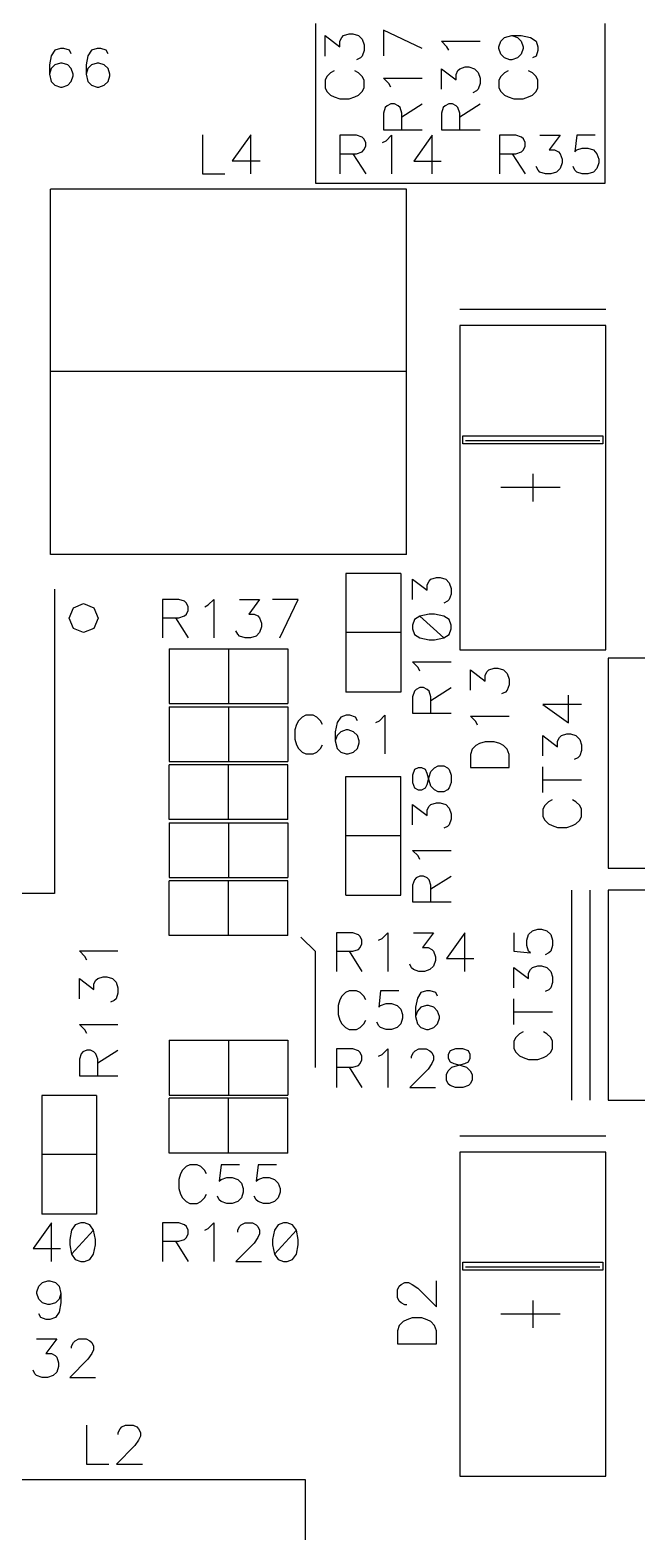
# Model space of a CAD drawing. Extents: x 295 to 953, y 10 to 290.
# Drawn here: x 662.2 to 688.8, y 108.7 to 174.5 of the extents above; entities that cross this region are included whole.
import ezdxf

# ---------------------------------------------------------------- set-up
doc = ezdxf.new("R2010")
doc.units = 0
doc.header["$LTSCALE"] = 5
doc.header["$MEASUREMENT"] = 0
doc.layers.add('130409_DV-DPH-A6_BSK', color=2, linetype='CONTINUOUS')

msp = doc.modelspace()

# ---------------------------------------------------------------- linework, layer by layer
at = {"layer": '130409_DV-DPH-A6_BSK', "color": 7}
for p, q in [((674.747, 174.775), (674.747, 167.79)), ((675.982, 174.252), (676.23, 174.333)), ((676.23, 174.333), (676.393, 174.333)), ((676.393, 174.333), (676.637, 174.252)), ((679.426, 173.683), (677.729, 174.491)), ((677.729, 174.491), (677.729, 173.363)), ((687.447, 167.79), (687.447, 174.775)), ((663.571, 173.688), (663.327, 173.607)), ((663.729, 173.688), (663.571, 173.688)), ((663.972, 173.607), (663.729, 173.688)), ((665.176, 173.688), (664.933, 173.607)), ((665.339, 173.688), (665.176, 173.688)), ((665.578, 173.607), (665.339, 173.688)), ((675.169, 173.358), (675.169, 174.252)), ((675.169, 174.252), (675.819, 173.764)), ((675.819, 174.008), (675.9, 174.17)), ((675.819, 173.764), (675.819, 174.008)), ((675.9, 174.17), (675.982, 174.252)), ((676.637, 174.252), (676.799, 174.089)), ((676.799, 174.089), (676.881, 173.845)), ((676.881, 173.845), (676.881, 173.602)), ((680.513, 173.764), (680.269, 174.008)), ((680.269, 174.008), (681.966, 174.008)), ((680.589, 173.607), (680.513, 173.764)), ((682.789, 173.764), (682.87, 174.008)), ((682.789, 173.683), (682.789, 173.764)), ((682.87, 173.439), (682.789, 173.683)), ((682.87, 174.008), (683.033, 174.17)), ((683.033, 174.17), (683.358, 174.252)), ((683.358, 174.252), (683.602, 174.17)), ((683.358, 174.252), (683.764, 174.252)), ((683.602, 174.17), (683.764, 174.008)), ((683.764, 174.252), (684.176, 174.17)), ((683.764, 174.008), (683.85, 173.764)), ((683.85, 173.683), (683.764, 173.439)), ((683.85, 173.764), (683.85, 173.683)), ((684.176, 174.17), (684.419, 174.008)), ((684.419, 174.008), (684.501, 173.764)), ((684.501, 173.764), (684.501, 173.602)), ((663.165, 173.368), (663.089, 172.967)), ((663.327, 173.607), (663.165, 173.368)), ((663.571, 173.048), (663.327, 172.967)), ((663.647, 173.048), (663.571, 173.048)), ((663.891, 172.967), (663.647, 173.048)), ((664.049, 173.449), (663.972, 173.607)), ((664.775, 173.368), (664.694, 172.967)), ((664.933, 173.607), (664.775, 173.368)), ((665.176, 173.048), (664.933, 172.967)), ((665.258, 173.048), (665.176, 173.048)), ((665.496, 172.967), (665.258, 173.048)), ((665.659, 173.449), (665.578, 173.607)), ((676.718, 173.276), (676.556, 173.195)), ((676.799, 173.358), (676.718, 173.276)), ((676.881, 173.602), (676.799, 173.358)), ((683.033, 173.276), (682.87, 173.439)), ((683.276, 173.195), (683.033, 173.276)), ((683.358, 173.195), (683.276, 173.195)), ((683.602, 173.276), (683.358, 173.195)), ((683.764, 173.439), (683.602, 173.276)), ((684.419, 173.358), (684.257, 173.276)), ((684.501, 173.602), (684.419, 173.358)), ((663.089, 172.967), (663.089, 172.565)), ((663.165, 172.804), (663.089, 172.565)), ((663.089, 172.565), (663.165, 172.24)), ((663.327, 172.967), (663.165, 172.804)), ((664.049, 172.804), (663.891, 172.967)), ((664.13, 172.565), (664.049, 172.804)), ((664.049, 172.24), (664.13, 172.484)), ((664.13, 172.484), (664.13, 172.565)), ((664.694, 172.967), (664.694, 172.565)), ((664.775, 172.804), (664.694, 172.565)), ((664.694, 172.565), (664.775, 172.24)), ((664.933, 172.967), (664.775, 172.804)), ((665.659, 172.804), (665.496, 172.967)), ((665.74, 172.565), (665.659, 172.804)), ((665.659, 172.24), (665.74, 172.484)), ((665.74, 172.484), (665.74, 172.565)), ((675.25, 172.459), (675.169, 172.296)), ((675.413, 172.621), (675.25, 172.459)), ((675.575, 172.702), (675.413, 172.621)), ((676.637, 172.621), (676.474, 172.702)), ((676.799, 172.459), (676.637, 172.621)), ((676.881, 172.296), (676.799, 172.459)), ((677.973, 172.154), (677.729, 172.392)), ((677.729, 172.392), (679.426, 172.392)), ((680.269, 171.91), (680.269, 172.799)), ((680.269, 172.799), (680.914, 172.311)), ((680.914, 172.555), (680.996, 172.718)), ((680.914, 172.311), (680.914, 172.555)), ((680.996, 172.718), (681.077, 172.799)), ((681.077, 172.799), (681.316, 172.88)), ((681.316, 172.88), (681.478, 172.88)), ((681.478, 172.88), (681.722, 172.799)), ((681.722, 172.799), (681.885, 172.636)), ((681.885, 172.636), (681.966, 172.392)), ((681.966, 172.392), (681.966, 172.154)), ((682.87, 172.459), (682.789, 172.296)), ((683.033, 172.621), (682.87, 172.459)), ((683.195, 172.702), (683.033, 172.621)), ((684.257, 172.621), (684.094, 172.702)), ((684.419, 172.459), (684.257, 172.621)), ((684.501, 172.296), (684.419, 172.459)), ((663.165, 172.24), (663.327, 172.083)), ((663.327, 172.083), (663.571, 172.001)), ((663.571, 172.001), (663.647, 172.001)), ((663.647, 172.001), (663.891, 172.083)), ((663.891, 172.083), (664.049, 172.24)), ((664.775, 172.24), (664.933, 172.083)), ((664.933, 172.083), (665.176, 172.001)), ((665.176, 172.001), (665.258, 172.001)), ((665.258, 172.001), (665.496, 172.083)), ((665.496, 172.083), (665.659, 172.24)), ((675.169, 172.296), (675.169, 171.971)), ((675.169, 171.971), (675.25, 171.808)), ((675.25, 171.808), (675.413, 171.646)), ((676.637, 171.646), (676.799, 171.808)), ((676.799, 171.808), (676.881, 171.971)), ((676.881, 171.971), (676.881, 172.296)), ((678.049, 171.991), (677.973, 172.154)), ((681.803, 171.829), (681.641, 171.747)), ((681.885, 171.91), (681.803, 171.829)), ((681.966, 172.154), (681.885, 171.91)), ((682.789, 172.296), (682.789, 171.971)), ((682.789, 171.971), (682.87, 171.808)), ((682.87, 171.808), (683.033, 171.646)), ((684.257, 171.646), (684.419, 171.808)), ((684.419, 171.808), (684.501, 171.971)), ((684.501, 171.971), (684.501, 172.296)), ((675.413, 171.646), (675.575, 171.564)), ((675.575, 171.564), (675.819, 171.483)), ((675.819, 171.483), (676.23, 171.483)), ((676.23, 171.483), (676.474, 171.564)), ((676.474, 171.564), (676.637, 171.646)), ((677.81, 171.102), (677.729, 170.858)), ((677.892, 171.183), (677.81, 171.102)), ((678.049, 171.265), (677.892, 171.183)), ((678.212, 171.265), (678.049, 171.265)), ((678.374, 171.183), (678.212, 171.265)), ((678.456, 171.102), (678.374, 171.183)), ((678.537, 170.858), (678.456, 171.102)), ((678.537, 170.701), (679.426, 171.265)), ((680.35, 171.102), (680.269, 170.858)), ((680.432, 171.183), (680.35, 171.102)), ((680.589, 171.265), (680.432, 171.183)), ((680.752, 171.265), (680.589, 171.265)), ((680.914, 171.183), (680.752, 171.265)), ((680.996, 171.102), (680.914, 171.183)), ((681.077, 170.858), (680.996, 171.102)), ((681.077, 170.701), (681.966, 171.265)), ((683.033, 171.646), (683.195, 171.564)), ((683.195, 171.564), (683.439, 171.483)), ((683.439, 171.483), (683.85, 171.483)), ((683.85, 171.483), (684.094, 171.564)), ((684.094, 171.564), (684.257, 171.646)), ((677.729, 170.858), (677.729, 170.132)), ((678.537, 170.132), (678.537, 170.858)), ((680.269, 170.858), (680.269, 170.132)), ((681.077, 170.132), (681.077, 170.858)), ((669.799, 169.913), (669.799, 168.201)), ((671.918, 169.913), (671.105, 168.77)), ((671.918, 168.201), (671.918, 169.913)), ((676.551, 169.888), (675.824, 169.888)), ((675.824, 169.888), (675.824, 168.191)), ((676.794, 169.807), (676.551, 169.888)), ((676.876, 169.725), (676.794, 169.807)), ((676.957, 169.568), (676.876, 169.725)), ((677.729, 170.132), (679.426, 170.132)), ((677.846, 169.644), (678.085, 169.888)), ((678.085, 169.888), (678.085, 168.191)), ((679.863, 169.888), (679.055, 168.76)), ((679.863, 168.191), (679.863, 169.888)), ((680.269, 170.132), (681.966, 170.132)), ((683.536, 169.888), (682.809, 169.888)), ((682.809, 169.888), (682.809, 168.191)), ((683.779, 169.807), (683.536, 169.888)), ((683.861, 169.725), (683.779, 169.807)), ((683.942, 169.568), (683.861, 169.725)), ((684.587, 169.888), (685.476, 169.888)), ((685.476, 169.888), (684.988, 169.243)), ((686.203, 169.888), (686.121, 169.162)), ((687.01, 169.888), (686.203, 169.888)), ((675.824, 169.08), (676.551, 169.08)), ((676.393, 169.08), (676.957, 168.191)), ((676.551, 169.08), (676.794, 169.162)), ((676.794, 169.162), (676.876, 169.243)), ((676.876, 169.243), (676.957, 169.405)), ((676.957, 169.405), (676.957, 169.568)), ((677.683, 169.568), (677.846, 169.644)), ((682.809, 169.08), (683.536, 169.08)), ((683.378, 169.08), (683.942, 168.191)), ((683.536, 169.08), (683.779, 169.162)), ((683.779, 169.162), (683.861, 169.243)), ((683.861, 169.243), (683.942, 169.405)), ((683.942, 169.405), (683.942, 169.568)), ((684.988, 169.243), (685.232, 169.243)), ((685.232, 169.243), (685.395, 169.162)), ((685.395, 169.162), (685.476, 169.08)), ((685.476, 169.08), (685.557, 168.842)), ((686.121, 169.162), (686.203, 169.243)), ((686.203, 169.243), (686.441, 169.324)), ((686.441, 169.324), (686.685, 169.324)), ((686.685, 169.324), (686.929, 169.243)), ((686.929, 169.243), (687.086, 169.08)), ((687.086, 169.08), (687.168, 168.842)), ((671.105, 168.77), (672.329, 168.77)), ((679.055, 168.76), (680.264, 168.76)), ((684.506, 168.354), (684.425, 168.516)), ((685.476, 168.435), (685.314, 168.273)), ((685.557, 168.679), (685.476, 168.435)), ((685.557, 168.842), (685.557, 168.679)), ((686.121, 168.354), (686.04, 168.516)), ((687.086, 168.435), (686.929, 168.273)), ((687.168, 168.679), (687.086, 168.435)), ((687.168, 168.842), (687.168, 168.679)), ((669.799, 168.201), (670.775, 168.201)), ((674.747, 167.79), (687.447, 167.79)), ((684.587, 168.273), (684.506, 168.354)), ((684.831, 168.191), (684.587, 168.273)), ((685.07, 168.191), (684.831, 168.191)), ((685.314, 168.273), (685.07, 168.191)), ((686.203, 168.273), (686.121, 168.354)), ((686.441, 168.191), (686.203, 168.273)), ((686.685, 168.191), (686.441, 168.191)), ((686.929, 168.273), (686.685, 168.191)), ((678.74, 167.531), (663.139, 167.531)), ((663.139, 151.534), (663.139, 167.531)), ((678.74, 151.534), (678.74, 167.531)), ((687.473, 162.253), (681.077, 162.253)), ((681.077, 161.552), (681.077, 147.353)), ((687.473, 161.552), (681.077, 161.552)), ((687.473, 147.353), (687.473, 161.552)), ((678.74, 159.535), (663.139, 159.535)), ((681.204, 156.726), (687.346, 156.726)), ((681.204, 156.38), (681.204, 156.726)), ((687.346, 156.726), (687.346, 156.38)), ((687.346, 156.38), (681.204, 156.38)), ((687.219, 156.507), (681.331, 156.507)), ((684.272, 155.054), (684.272, 153.85)), ((685.476, 154.455), (682.875, 154.455)), ((678.74, 151.534), (663.139, 151.534)), ((676.088, 150.701), (676.088, 145.504)), ((678.491, 150.701), (676.088, 150.701)), ((678.491, 150.701), (678.491, 145.504)), ((663.317, 150.01), (663.317, 136.675)), ((679.009, 149.558), (679.009, 150.442)), ((679.009, 150.442), (679.649, 149.959)), ((679.649, 150.198), (679.731, 150.361)), ((679.649, 149.959), (679.649, 150.198)), ((679.731, 150.361), (679.812, 150.442)), ((679.812, 150.442), (680.051, 150.523)), ((680.051, 150.523), (680.213, 150.523)), ((680.213, 150.523), (680.457, 150.442)), ((680.457, 150.442), (680.615, 150.279)), ((680.615, 150.279), (680.696, 150.04)), ((680.696, 150.04), (680.696, 149.797)), ((664.14, 149.187), (664.587, 149.375)), ((664.587, 149.375), (665.039, 149.187)), ((668.768, 149.558), (668.047, 149.558)), ((668.047, 149.558), (668.047, 147.871)), ((669.012, 149.477), (668.768, 149.558)), ((669.093, 149.4), (669.012, 149.477)), ((669.169, 149.238), (669.093, 149.4)), ((669.896, 149.238), (670.053, 149.319)), ((670.053, 149.319), (670.297, 149.558)), ((670.297, 149.558), (670.297, 147.871)), ((671.42, 149.558), (672.304, 149.558)), ((672.304, 149.558), (671.826, 148.918)), ((673.995, 149.558), (672.868, 149.558)), ((673.188, 147.871), (673.995, 149.558)), ((680.533, 149.477), (680.376, 149.395)), ((680.615, 149.558), (680.533, 149.477)), ((680.696, 149.797), (680.615, 149.558)), ((663.952, 148.74), (664.14, 149.187)), ((664.14, 148.288), (663.952, 148.74)), ((665.039, 149.187), (665.222, 148.74)), ((665.222, 148.74), (665.039, 148.288)), ((668.047, 148.755), (668.768, 148.755)), ((668.61, 148.755), (669.169, 147.871)), ((668.768, 148.755), (669.012, 148.837)), ((669.012, 148.837), (669.093, 148.918)), ((669.093, 148.918), (669.169, 149.075)), ((669.169, 149.075), (669.169, 149.238)), ((671.826, 148.918), (672.065, 148.918)), ((672.065, 148.918), (672.227, 148.837)), ((672.227, 148.837), (672.304, 148.755)), ((672.304, 148.755), (672.385, 148.516)), ((679.091, 148.674), (679.009, 148.43)), ((679.329, 148.831), (679.091, 148.674)), ((679.731, 148.913), (679.329, 148.831)), ((679.329, 148.831), (680.376, 147.871)), ((679.974, 148.913), (679.731, 148.913)), ((680.376, 148.831), (679.974, 148.913)), ((680.615, 148.674), (680.376, 148.831)), ((680.696, 148.43), (680.615, 148.674)), ((664.587, 148.105), (664.14, 148.288)), ((665.039, 148.288), (664.587, 148.105)), ((671.344, 148.034), (671.262, 148.191)), ((671.42, 147.953), (671.344, 148.034)), ((672.304, 148.11), (672.146, 147.953)), ((672.385, 148.354), (672.304, 148.11)), ((672.385, 148.516), (672.385, 148.354)), ((678.491, 148.105), (676.088, 148.105)), ((679.009, 148.43), (679.009, 148.273)), ((679.009, 148.273), (679.091, 148.029)), ((679.091, 148.029), (679.329, 147.871)), ((680.376, 147.871), (680.615, 148.029)), ((680.615, 148.029), (680.696, 148.273)), ((680.696, 148.273), (680.696, 148.43)), ((668.341, 147.399), (673.538, 147.399)), ((668.341, 147.399), (668.341, 144.996)), ((670.937, 147.399), (670.937, 144.996)), ((671.664, 147.871), (671.42, 147.953)), ((671.902, 147.871), (671.664, 147.871)), ((672.146, 147.953), (671.902, 147.871)), ((673.538, 147.399), (673.538, 144.996)), ((679.329, 147.871), (679.731, 147.79)), ((679.731, 147.79), (679.974, 147.79)), ((679.974, 147.79), (680.376, 147.871)), ((681.077, 147.353), (687.473, 147.353)), ((679.248, 146.581), (679.009, 146.825)), ((679.009, 146.825), (680.696, 146.825)), ((706.375, 146.987), (687.574, 146.987)), ((687.574, 146.987), (687.574, 137.788)), ((679.329, 146.424), (679.248, 146.581)), ((681.539, 145.585), (681.539, 146.469)), ((681.539, 146.469), (682.184, 145.987)), ((682.184, 146.23), (682.266, 146.393)), ((682.184, 145.987), (682.184, 146.23)), ((682.266, 146.393), (682.347, 146.469)), ((682.347, 146.469), (682.586, 146.551)), ((682.586, 146.551), (682.748, 146.551)), ((682.748, 146.551), (682.992, 146.469)), ((682.992, 146.469), (683.155, 146.312)), ((683.155, 146.312), (683.236, 146.068)), ((683.236, 146.068), (683.236, 145.824)), ((678.491, 145.504), (676.088, 145.504)), ((679.091, 145.54), (679.009, 145.296)), ((679.167, 145.621), (679.091, 145.54)), ((679.329, 145.697), (679.167, 145.621)), ((679.492, 145.697), (679.329, 145.697)), ((679.649, 145.621), (679.492, 145.697)), ((679.731, 145.54), (679.649, 145.621)), ((679.812, 145.296), (679.731, 145.54)), ((679.812, 145.138), (680.696, 145.697)), ((683.073, 145.504), (682.911, 145.423)), ((683.155, 145.585), (683.073, 145.504)), ((683.236, 145.824), (683.155, 145.585)), ((668.341, 144.996), (673.538, 144.996)), ((668.341, 144.859), (673.538, 144.859)), ((668.341, 144.859), (668.341, 142.456)), ((670.937, 144.859), (670.937, 142.456)), ((673.538, 144.859), (673.538, 142.456)), ((679.009, 145.296), (679.009, 144.574)), ((679.812, 144.574), (679.812, 145.296)), ((686.411, 144.96), (684.719, 144.96)), ((684.719, 144.96), (685.847, 144.158)), ((685.847, 144.158), (685.847, 145.362)), ((673.919, 144.087), (673.843, 143.843)), ((674, 144.244), (673.919, 144.087)), ((674.163, 144.407), (674, 144.244)), ((674.325, 144.488), (674.163, 144.407)), ((674.646, 144.488), (674.325, 144.488)), ((674.808, 144.407), (674.646, 144.488)), ((674.971, 144.244), (674.808, 144.407)), ((675.052, 144.087), (674.971, 144.244)), ((675.697, 144.168), (675.616, 143.762)), ((675.86, 144.407), (675.697, 144.168)), ((676.098, 144.488), (675.86, 144.407)), ((676.261, 144.488), (676.098, 144.488)), ((676.505, 144.407), (676.261, 144.488)), ((676.586, 144.244), (676.505, 144.407)), ((677.394, 144.168), (677.551, 144.244)), ((677.551, 144.244), (677.795, 144.488)), ((677.795, 144.488), (677.795, 142.791)), ((679.009, 144.574), (680.696, 144.574)), ((681.783, 144.214), (681.539, 144.452)), ((681.539, 144.452), (683.236, 144.452)), ((681.859, 144.051), (681.783, 144.214)), ((673.843, 143.843), (673.843, 143.442)), ((673.843, 143.442), (673.919, 143.198)), ((675.616, 143.762), (675.616, 143.36)), ((675.697, 143.599), (675.616, 143.36)), ((675.86, 143.762), (675.697, 143.599)), ((676.098, 143.843), (675.86, 143.762)), ((676.18, 143.843), (676.098, 143.843)), ((676.424, 143.762), (676.18, 143.843)), ((676.586, 143.599), (676.424, 143.762)), ((676.667, 143.36), (676.586, 143.599)), ((684.719, 142.71), (684.719, 143.594)), ((684.719, 143.594), (685.364, 143.111)), ((685.364, 143.35), (685.446, 143.513)), ((685.446, 143.513), (685.527, 143.594)), ((685.527, 143.594), (685.766, 143.675)), ((685.766, 143.675), (685.928, 143.675)), ((685.928, 143.675), (686.167, 143.594)), ((686.167, 143.594), (686.33, 143.431)), ((686.33, 143.431), (686.411, 143.193)), ((673.919, 143.198), (674, 143.035)), ((674, 143.035), (674.163, 142.873)), ((674.163, 142.873), (674.325, 142.791)), ((674.325, 142.791), (674.646, 142.791)), ((674.646, 142.791), (674.808, 142.873)), ((674.808, 142.873), (674.971, 143.035)), ((674.971, 143.035), (675.052, 143.198)), ((675.616, 143.36), (675.697, 143.035)), ((675.697, 143.035), (675.86, 142.873)), ((675.86, 142.873), (676.098, 142.791)), ((676.098, 142.791), (676.18, 142.791)), ((676.18, 142.791), (676.424, 142.873)), ((676.424, 142.873), (676.586, 143.035)), ((676.586, 143.035), (676.667, 143.279)), ((676.667, 143.279), (676.667, 143.36)), ((681.62, 143), (681.539, 142.761)), ((681.539, 142.761), (681.539, 142.192)), ((681.783, 143.162), (681.62, 143)), ((681.94, 143.243), (681.783, 143.162)), ((682.184, 143.325), (681.94, 143.243)), ((682.586, 143.325), (682.184, 143.325)), ((682.829, 143.243), (682.586, 143.325)), ((682.992, 143.162), (682.829, 143.243)), ((683.155, 143), (682.992, 143.162)), ((683.236, 142.761), (683.155, 143)), ((683.236, 142.192), (683.236, 142.761)), ((685.364, 143.111), (685.364, 143.35)), ((686.411, 142.949), (686.33, 142.71)), ((686.411, 143.193), (686.411, 142.949)), ((668.341, 142.456), (673.538, 142.456)), ((673.538, 142.319), (668.341, 142.319)), ((668.341, 139.916), (668.341, 142.319)), ((670.937, 139.916), (670.937, 142.319)), ((673.538, 139.916), (673.538, 142.319)), ((679.091, 142.106), (679.009, 141.867)), ((679.248, 142.187), (679.091, 142.106)), ((679.411, 142.187), (679.248, 142.187)), ((679.573, 142.106), (679.411, 142.187)), ((679.649, 141.943), (679.573, 142.106)), ((679.812, 142.024), (679.974, 142.187)), ((679.974, 142.187), (680.132, 142.268)), ((680.132, 142.268), (680.376, 142.268)), ((680.376, 142.268), (680.533, 142.187)), ((680.533, 142.187), (680.615, 142.106)), ((680.615, 142.106), (680.696, 141.867)), ((681.539, 142.192), (683.236, 142.192)), ((684.719, 141.1), (684.719, 142.227)), ((686.248, 142.629), (686.091, 142.547)), ((686.33, 142.71), (686.248, 142.629)), ((676.088, 136.614), (676.088, 141.811)), ((676.088, 141.811), (678.491, 141.811)), ((678.491, 136.614), (678.491, 141.811)), ((679.009, 141.867), (679.009, 141.542)), ((679.009, 141.542), (679.091, 141.303)), ((679.573, 141.303), (679.649, 141.46)), ((679.731, 141.623), (679.649, 141.943)), ((679.649, 141.46), (679.731, 141.785)), ((679.731, 141.785), (679.812, 142.024)), ((679.812, 141.384), (679.731, 141.623)), ((680.696, 141.542), (680.615, 141.303)), ((680.696, 141.867), (680.696, 141.542)), ((684.719, 141.664), (686.411, 141.664)), ((679.091, 141.303), (679.248, 141.222)), ((679.248, 141.222), (679.411, 141.222)), ((679.411, 141.222), (679.573, 141.303)), ((679.974, 141.222), (679.812, 141.384)), ((680.132, 141.14), (679.974, 141.222)), ((680.376, 141.14), (680.132, 141.14)), ((680.533, 141.222), (680.376, 141.14)), ((680.615, 141.303), (680.533, 141.222)), ((685.126, 140.78), (684.963, 140.698)), ((686.167, 140.698), (686.009, 140.78)), ((679.009, 139.693), (679.009, 140.576)), ((679.009, 140.576), (679.649, 140.099)), ((679.649, 140.338), (679.731, 140.5)), ((679.649, 140.099), (679.649, 140.338)), ((679.731, 140.5), (679.812, 140.576)), ((679.812, 140.576), (680.051, 140.658)), ((680.051, 140.658), (680.213, 140.658)), ((680.213, 140.658), (680.457, 140.576)), ((680.457, 140.576), (680.615, 140.419)), ((680.615, 140.419), (680.696, 140.175)), ((680.696, 140.175), (680.696, 139.936)), ((684.8, 140.536), (684.719, 140.378)), ((684.719, 140.378), (684.719, 140.053)), ((684.963, 140.698), (684.8, 140.536)), ((686.33, 140.536), (686.167, 140.698)), ((686.411, 140.378), (686.33, 140.536)), ((686.411, 140.053), (686.411, 140.378)), ((673.538, 139.916), (668.341, 139.916)), ((668.341, 139.779), (673.538, 139.779)), ((668.341, 139.779), (668.341, 137.376)), ((670.937, 139.779), (670.937, 137.376)), ((673.538, 139.779), (673.538, 137.376)), ((680.533, 139.616), (680.376, 139.535)), ((680.615, 139.693), (680.533, 139.616)), ((680.696, 139.936), (680.615, 139.693)), ((684.719, 140.053), (684.8, 139.896)), ((684.8, 139.896), (684.963, 139.733)), ((684.963, 139.733), (685.126, 139.652)), ((685.126, 139.652), (685.364, 139.571)), ((685.364, 139.571), (685.766, 139.571)), ((685.766, 139.571), (686.009, 139.652)), ((686.009, 139.652), (686.167, 139.733)), ((686.167, 139.733), (686.33, 139.896)), ((686.33, 139.896), (686.411, 140.053)), ((676.088, 139.215), (678.491, 139.215)), ((679.248, 138.326), (679.009, 138.57)), ((679.009, 138.57), (680.696, 138.57)), ((679.329, 138.169), (679.248, 138.326)), ((687.574, 137.788), (706.375, 137.788)), ((668.341, 137.376), (673.538, 137.376)), ((673.538, 137.239), (668.341, 137.239)), ((668.341, 134.836), (668.341, 137.239)), ((670.937, 134.836), (670.937, 137.239)), ((673.538, 134.836), (673.538, 137.239)), ((679.091, 137.285), (679.009, 137.041)), ((679.009, 137.041), (679.009, 136.319)), ((679.167, 137.366), (679.091, 137.285)), ((679.329, 137.442), (679.167, 137.366)), ((679.492, 137.442), (679.329, 137.442)), ((679.649, 137.366), (679.492, 137.442)), ((679.731, 137.285), (679.649, 137.366)), ((679.812, 137.041), (679.731, 137.285)), ((679.812, 136.883), (680.696, 137.442)), ((679.812, 136.319), (679.812, 137.041)), ((685.974, 136.827), (685.974, 127.628)), ((686.777, 136.827), (686.777, 127.628)), ((706.375, 136.827), (687.574, 136.827)), ((687.574, 136.827), (687.574, 127.628)), ((663.317, 136.675), (655.697, 136.675)), ((676.088, 136.614), (678.491, 136.614)), ((679.009, 136.319), (680.696, 136.319)), ((676.388, 134.953), (675.667, 134.953)), ((675.667, 134.953), (675.667, 133.266)), ((676.632, 134.872), (676.388, 134.953)), ((676.713, 134.795), (676.632, 134.872)), ((677.673, 134.714), (677.917, 134.953)), ((677.917, 134.953), (677.917, 133.266)), ((679.04, 134.953), (679.924, 134.953)), ((679.924, 134.953), (679.446, 134.313)), ((681.29, 134.953), (680.488, 133.83)), ((681.29, 133.266), (681.29, 134.953)), ((683.449, 134.963), (683.449, 134.155)), ((684.013, 134.638), (684.094, 134.882)), ((684.094, 134.882), (684.257, 135.044)), ((684.257, 135.044), (684.496, 135.121)), ((684.496, 135.121), (684.658, 135.121)), ((684.658, 135.121), (684.897, 135.044)), ((684.897, 135.044), (685.06, 134.882)), ((685.06, 134.882), (685.141, 134.638)), ((673.538, 134.836), (668.341, 134.836)), ((674.747, 134.135), (674.112, 134.77)), ((676.388, 134.15), (676.632, 134.232)), ((676.632, 134.232), (676.713, 134.313)), ((676.789, 134.633), (676.713, 134.795)), ((676.713, 134.313), (676.789, 134.47)), ((676.789, 134.47), (676.789, 134.633)), ((677.516, 134.633), (677.673, 134.714)), ((679.446, 134.313), (679.685, 134.313)), ((679.685, 134.313), (679.847, 134.232)), ((679.847, 134.232), (679.924, 134.15)), ((684.013, 134.399), (684.013, 134.638)), ((684.094, 134.155), (684.013, 134.399)), ((685.141, 134.399), (685.06, 134.155)), ((685.141, 134.638), (685.141, 134.399)), ((664.643, 133.922), (664.404, 134.165)), ((664.404, 134.165), (666.091, 134.165)), ((664.724, 133.764), (664.643, 133.922)), ((674.747, 129.055), (674.747, 134.135)), ((675.667, 134.15), (676.388, 134.15)), ((676.23, 134.15), (676.789, 133.266)), ((678.964, 133.429), (678.882, 133.586)), ((679.924, 134.15), (680.005, 133.911)), ((680.005, 133.749), (679.924, 133.505)), ((680.005, 133.911), (680.005, 133.749)), ((680.488, 133.83), (681.691, 133.83)), ((683.449, 134.155), (684.176, 134.079)), ((684.176, 134.079), (684.094, 134.155)), ((684.978, 134.079), (684.821, 133.998)), ((685.06, 134.155), (684.978, 134.079)), ((664.404, 132.073), (664.404, 132.956)), ((664.404, 132.956), (665.044, 132.479)), ((665.044, 132.718), (665.126, 132.88)), ((665.126, 132.88), (665.207, 132.956)), ((665.207, 132.956), (665.446, 133.038)), ((665.446, 133.038), (665.608, 133.038)), ((665.608, 133.038), (665.852, 132.956)), ((665.852, 132.956), (666.01, 132.799)), ((679.04, 133.348), (678.964, 133.429)), ((679.284, 133.266), (679.04, 133.348)), ((679.522, 133.266), (679.284, 133.266)), ((679.766, 133.348), (679.522, 133.266)), ((679.924, 133.505), (679.766, 133.348)), ((683.449, 132.55), (683.449, 133.434)), ((683.449, 133.434), (684.094, 132.951)), ((684.094, 133.19), (684.176, 133.353)), ((684.094, 132.951), (684.094, 133.19)), ((684.176, 133.353), (684.257, 133.434)), ((684.257, 133.434), (684.496, 133.515)), ((684.496, 133.515), (684.658, 133.515)), ((684.658, 133.515), (684.897, 133.434)), ((684.897, 133.434), (685.06, 133.271)), ((685.06, 133.271), (685.141, 133.033)), ((685.141, 133.033), (685.141, 132.789)), ((665.044, 132.479), (665.044, 132.718)), ((666.01, 132.799), (666.091, 132.555)), ((666.091, 132.316), (666.01, 132.073)), ((666.091, 132.555), (666.091, 132.316)), ((676.068, 132.342), (675.905, 132.179)), ((676.23, 132.423), (676.068, 132.342)), ((676.551, 132.423), (676.23, 132.423)), ((676.713, 132.342), (676.551, 132.423)), ((676.876, 132.179), (676.713, 132.342)), ((677.602, 132.423), (677.521, 131.697)), ((678.41, 132.423), (677.602, 132.423)), ((679.375, 132.342), (679.218, 132.103)), ((679.619, 132.423), (679.375, 132.342)), ((679.781, 132.423), (679.619, 132.423)), ((680.025, 132.342), (679.781, 132.423)), ((680.101, 132.179), (680.025, 132.342)), ((684.978, 132.469), (684.821, 132.387)), ((685.06, 132.55), (684.978, 132.469)), ((685.141, 132.789), (685.06, 132.55)), ((665.928, 131.996), (665.771, 131.915)), ((666.01, 132.073), (665.928, 131.996)), ((675.824, 132.022), (675.748, 131.778)), ((675.748, 131.778), (675.748, 131.377)), ((675.905, 132.179), (675.824, 132.022)), ((676.957, 132.022), (676.876, 132.179)), ((677.521, 131.697), (677.602, 131.778)), ((677.602, 131.778), (677.846, 131.859)), ((677.846, 131.859), (678.085, 131.859)), ((678.085, 131.859), (678.329, 131.778)), ((678.329, 131.778), (678.491, 131.615)), ((678.491, 131.615), (678.572, 131.377)), ((679.218, 132.103), (679.136, 131.697)), ((679.136, 131.697), (679.136, 131.295)), ((679.375, 131.697), (679.218, 131.534)), ((679.619, 131.778), (679.375, 131.697)), ((679.7, 131.778), (679.619, 131.778)), ((679.944, 131.697), (679.7, 131.778)), ((680.101, 131.534), (679.944, 131.697)), ((683.449, 130.94), (683.449, 132.067)), ((664.643, 130.706), (664.404, 130.95)), ((664.404, 130.95), (666.091, 130.95)), ((675.748, 131.377), (675.824, 131.133)), ((675.824, 131.133), (675.905, 130.97)), ((675.905, 130.97), (676.068, 130.808)), ((676.713, 130.808), (676.876, 130.97)), ((676.876, 130.97), (676.957, 131.133)), ((677.521, 130.889), (677.44, 131.051)), ((678.491, 130.97), (678.329, 130.808)), ((678.572, 131.214), (678.491, 130.97)), ((678.572, 131.377), (678.572, 131.214)), ((679.218, 131.534), (679.136, 131.295)), ((679.136, 131.295), (679.218, 130.97)), ((679.218, 130.97), (679.375, 130.808)), ((679.944, 130.808), (680.101, 130.97)), ((680.183, 131.295), (680.101, 131.534)), ((680.101, 130.97), (680.183, 131.214)), ((680.183, 131.214), (680.183, 131.295)), ((683.449, 131.504), (685.141, 131.504)), ((664.724, 130.549), (664.643, 130.706)), ((668.341, 130.254), (673.538, 130.254)), ((668.341, 130.254), (668.341, 127.851)), ((670.937, 130.254), (670.937, 127.851)), ((673.538, 130.254), (673.538, 127.851)), ((676.068, 130.808), (676.23, 130.726)), ((676.23, 130.726), (676.551, 130.726)), ((676.551, 130.726), (676.713, 130.808)), ((677.602, 130.808), (677.521, 130.889)), ((677.846, 130.726), (677.602, 130.808)), ((678.085, 130.726), (677.846, 130.726)), ((678.329, 130.808), (678.085, 130.726)), ((679.375, 130.808), (679.619, 130.726)), ((679.619, 130.726), (679.7, 130.726)), ((679.7, 130.726), (679.944, 130.808)), ((683.53, 130.376), (683.449, 130.218)), ((683.693, 130.538), (683.53, 130.376)), ((683.856, 130.62), (683.693, 130.538)), ((684.897, 130.538), (684.739, 130.62)), ((685.06, 130.376), (684.897, 130.538)), ((685.141, 130.218), (685.06, 130.376)), ((664.486, 129.665), (664.404, 129.421)), ((664.562, 129.746), (664.486, 129.665)), ((664.724, 129.822), (664.562, 129.746)), ((664.887, 129.822), (664.724, 129.822)), ((665.044, 129.746), (664.887, 129.822)), ((665.126, 129.665), (665.044, 129.746)), ((665.207, 129.421), (665.126, 129.665)), ((665.207, 129.263), (666.091, 129.822)), ((676.388, 129.873), (675.667, 129.873)), ((675.667, 129.873), (675.667, 128.186)), ((676.632, 129.792), (676.388, 129.873)), ((676.713, 129.715), (676.632, 129.792)), ((676.789, 129.553), (676.713, 129.715)), ((677.516, 129.553), (677.673, 129.634)), ((677.673, 129.634), (677.917, 129.873)), ((677.917, 129.873), (677.917, 128.186)), ((678.964, 129.553), (679.04, 129.715)), ((679.04, 129.715), (679.121, 129.792)), ((679.121, 129.792), (679.284, 129.873)), ((679.284, 129.873), (679.604, 129.873)), ((679.604, 129.873), (679.766, 129.792)), ((679.766, 129.792), (679.847, 129.715)), ((679.847, 129.715), (679.924, 129.553)), ((680.65, 129.792), (680.569, 129.634)), ((680.569, 129.634), (680.569, 129.472)), ((680.889, 129.873), (680.65, 129.792)), ((681.214, 129.873), (680.889, 129.873)), ((681.453, 129.792), (681.214, 129.873)), ((681.534, 129.634), (681.453, 129.792)), ((681.534, 129.472), (681.534, 129.634)), ((683.449, 130.218), (683.449, 129.893)), ((683.449, 129.893), (683.53, 129.736)), ((683.53, 129.736), (683.693, 129.573)), ((684.897, 129.573), (685.06, 129.736)), ((685.06, 129.736), (685.141, 129.893)), ((685.141, 129.893), (685.141, 130.218)), ((664.404, 129.421), (664.404, 128.699)), ((665.207, 128.699), (665.207, 129.421)), ((675.667, 129.07), (676.388, 129.07)), ((676.23, 129.07), (676.789, 128.186)), ((676.388, 129.07), (676.632, 129.152)), ((676.632, 129.152), (676.713, 129.233)), ((676.713, 129.233), (676.789, 129.39)), ((676.789, 129.39), (676.789, 129.553)), ((679.685, 128.989), (678.882, 128.186)), ((678.964, 129.472), (678.964, 129.553)), ((679.847, 129.233), (679.685, 128.989)), ((679.924, 129.39), (679.847, 129.233)), ((679.924, 129.553), (679.924, 129.39)), ((680.569, 129.472), (680.65, 129.309)), ((680.569, 128.908), (680.731, 129.07)), ((680.65, 129.309), (680.808, 129.233)), ((680.731, 129.07), (680.97, 129.152)), ((680.808, 129.233), (681.133, 129.152)), ((680.97, 129.152), (681.29, 129.233)), ((681.133, 129.152), (681.371, 129.07)), ((681.29, 129.233), (681.453, 129.309)), ((681.371, 129.07), (681.534, 128.908)), ((681.453, 129.309), (681.534, 129.472)), ((683.693, 129.573), (683.856, 129.492)), ((683.856, 129.492), (684.094, 129.411)), ((684.094, 129.411), (684.496, 129.411)), ((684.496, 129.411), (684.739, 129.492)), ((684.739, 129.492), (684.897, 129.573)), ((664.404, 128.699), (666.091, 128.699)), ((680.488, 128.75), (680.569, 128.908)), ((680.488, 128.506), (680.488, 128.75)), ((680.569, 128.349), (680.488, 128.506)), ((680.65, 128.268), (680.569, 128.349)), ((680.889, 128.186), (680.65, 128.268)), ((681.453, 128.268), (681.214, 128.186)), ((681.534, 128.349), (681.453, 128.268)), ((681.534, 128.908), (681.615, 128.75)), ((681.615, 128.506), (681.534, 128.349)), ((681.615, 128.75), (681.615, 128.506)), ((662.753, 127.841), (662.753, 122.644)), ((665.156, 127.841), (662.753, 127.841)), ((665.156, 127.841), (665.156, 122.644)), ((668.341, 127.851), (673.538, 127.851)), ((673.538, 127.714), (668.341, 127.714)), ((668.341, 125.311), (668.341, 127.714)), ((670.937, 125.311), (670.937, 127.714)), ((673.538, 125.311), (673.538, 127.714)), ((678.882, 128.186), (680.005, 128.186)), ((681.214, 128.186), (680.889, 128.186)), ((687.574, 127.628), (706.375, 127.628)), ((687.473, 126.058), (681.077, 126.058)), ((665.156, 125.245), (662.753, 125.245)), ((673.538, 125.311), (668.341, 125.311)), ((681.077, 125.357), (681.077, 111.158)), ((687.473, 125.357), (681.077, 125.357)), ((687.473, 111.158), (687.473, 125.357)), ((668.839, 124.402), (668.763, 124.158)), ((668.92, 124.559), (668.839, 124.402)), ((669.083, 124.722), (668.92, 124.559)), ((669.245, 124.803), (669.083, 124.722)), ((669.566, 124.803), (669.245, 124.803)), ((669.728, 124.722), (669.566, 124.803)), ((669.891, 124.559), (669.728, 124.722)), ((669.972, 124.402), (669.891, 124.559)), ((670.617, 124.803), (670.536, 124.077)), ((671.425, 124.803), (670.617, 124.803)), ((672.233, 124.803), (672.151, 124.077)), ((673.04, 124.803), (672.233, 124.803)), ((668.763, 124.158), (668.763, 123.757)), ((668.763, 123.757), (668.839, 123.513)), ((670.536, 124.077), (670.617, 124.158)), ((670.617, 124.158), (670.861, 124.239)), ((670.861, 124.239), (671.1, 124.239)), ((671.1, 124.239), (671.344, 124.158)), ((671.344, 124.158), (671.506, 123.995)), ((671.506, 123.995), (671.587, 123.757)), ((671.587, 123.757), (671.587, 123.594)), ((672.151, 124.077), (672.233, 124.158)), ((672.233, 124.158), (672.471, 124.239)), ((672.471, 124.239), (672.715, 124.239)), ((672.715, 124.239), (672.959, 124.158)), ((672.959, 124.158), (673.116, 123.995)), ((673.116, 123.995), (673.198, 123.757)), ((673.198, 123.757), (673.198, 123.594)), ((668.839, 123.513), (668.92, 123.35)), ((668.92, 123.35), (669.083, 123.188)), ((669.083, 123.188), (669.245, 123.106)), ((669.245, 123.106), (669.566, 123.106)), ((669.566, 123.106), (669.728, 123.188)), ((669.728, 123.188), (669.891, 123.35)), ((669.891, 123.35), (669.972, 123.513)), ((670.536, 123.269), (670.455, 123.431)), ((670.617, 123.188), (670.536, 123.269)), ((670.861, 123.106), (670.617, 123.188)), ((671.1, 123.106), (670.861, 123.106)), ((671.344, 123.188), (671.1, 123.106)), ((671.506, 123.35), (671.344, 123.188)), ((671.587, 123.594), (671.506, 123.35)), ((672.151, 123.269), (672.07, 123.431)), ((672.233, 123.188), (672.151, 123.269)), ((672.471, 123.106), (672.233, 123.188)), ((672.715, 123.106), (672.471, 123.106)), ((672.959, 123.188), (672.715, 123.106)), ((673.116, 123.35), (672.959, 123.188)), ((673.198, 123.594), (673.116, 123.35)), ((665.156, 122.644), (662.753, 122.644)), ((663.175, 122.253), (662.372, 121.13)), ((663.175, 120.566), (663.175, 122.253)), ((664.059, 121.933), (663.978, 121.532)), ((664.221, 122.172), (664.059, 121.933)), ((665.024, 121.933), (664.059, 120.886)), ((664.46, 122.253), (664.221, 122.172)), ((664.623, 122.253), (664.46, 122.253)), ((664.861, 122.172), (664.623, 122.253)), ((665.024, 121.933), (664.861, 122.172)), ((665.105, 121.532), (665.024, 121.933)), ((668.768, 122.253), (668.047, 122.253)), ((668.047, 122.253), (668.047, 120.566)), ((669.012, 122.172), (668.768, 122.253)), ((669.093, 122.095), (669.012, 122.172)), ((669.169, 121.933), (669.093, 122.095)), ((669.093, 121.613), (669.169, 121.77)), ((669.169, 121.77), (669.169, 121.933)), ((669.896, 121.933), (670.053, 122.014)), ((670.053, 122.014), (670.297, 122.253)), ((670.297, 122.253), (670.297, 120.566)), ((671.344, 121.933), (671.42, 122.095)), ((671.344, 121.852), (671.344, 121.933)), ((671.42, 122.095), (671.501, 122.172)), ((671.501, 122.172), (671.664, 122.253)), ((671.664, 122.253), (671.984, 122.253)), ((671.984, 122.253), (672.146, 122.172)), ((672.146, 122.172), (672.227, 122.095)), ((672.227, 122.095), (672.304, 121.933)), ((672.304, 121.77), (672.227, 121.613)), ((672.304, 121.933), (672.304, 121.77)), ((672.949, 121.933), (672.868, 121.532)), ((673.111, 122.172), (672.949, 121.933)), ((673.914, 121.933), (672.949, 120.886)), ((673.35, 122.253), (673.111, 122.172)), ((673.513, 122.253), (673.35, 122.253)), ((673.751, 122.172), (673.513, 122.253)), ((673.914, 121.933), (673.751, 122.172)), ((673.995, 121.532), (673.914, 121.933)), ((662.372, 121.13), (663.576, 121.13)), ((663.978, 121.532), (663.978, 121.288)), ((663.978, 121.288), (664.059, 120.886)), ((665.024, 120.886), (665.105, 121.288)), ((665.105, 121.288), (665.105, 121.532)), ((668.047, 121.45), (668.768, 121.45)), ((668.61, 121.45), (669.169, 120.566)), ((668.768, 121.45), (669.012, 121.532)), ((669.012, 121.532), (669.093, 121.613)), ((672.065, 121.369), (671.262, 120.566)), ((672.227, 121.613), (672.065, 121.369)), ((672.868, 121.532), (672.868, 121.288)), ((672.868, 121.288), (672.949, 120.886)), ((673.914, 120.886), (673.995, 121.288)), ((673.995, 121.288), (673.995, 121.532)), ((664.059, 120.886), (664.221, 120.648)), ((664.221, 120.648), (664.46, 120.566)), ((664.46, 120.566), (664.623, 120.566)), ((664.623, 120.566), (664.861, 120.648)), ((664.861, 120.648), (665.024, 120.886)), ((671.262, 120.566), (672.385, 120.566)), ((672.949, 120.886), (673.111, 120.648)), ((673.111, 120.648), (673.35, 120.566)), ((673.35, 120.566), (673.513, 120.566)), ((673.513, 120.566), (673.751, 120.648)), ((673.751, 120.648), (673.914, 120.886)), ((681.204, 120.531), (687.346, 120.531)), ((681.204, 120.185), (681.204, 120.531)), ((687.346, 120.531), (687.346, 120.185)), ((662.789, 119.642), (663.028, 119.723)), ((663.028, 119.723), (663.109, 119.723)), ((663.109, 119.723), (663.353, 119.642)), ((680.056, 118.585), (680.056, 119.723)), ((687.346, 120.185), (681.204, 120.185)), ((687.219, 120.312), (681.331, 120.312)), ((662.545, 119.24), (662.626, 119.479)), ((662.545, 119.159), (662.545, 119.24)), ((662.626, 118.915), (662.545, 119.159)), ((662.626, 119.479), (662.789, 119.642)), ((663.353, 119.642), (663.515, 119.479)), ((663.515, 119.479), (663.591, 119.159)), ((663.591, 119.159), (663.515, 118.915)), ((663.591, 119.159), (663.591, 118.753)), ((678.344, 119.317), (678.425, 119.479)), ((678.344, 118.992), (678.344, 119.317)), ((678.425, 119.479), (678.506, 119.56)), ((678.506, 119.56), (678.669, 119.642)), ((678.669, 119.642), (678.831, 119.642)), ((678.831, 119.642), (678.994, 119.56)), ((678.994, 119.56), (679.238, 119.398)), ((679.238, 119.398), (680.056, 118.585)), ((662.789, 118.753), (662.626, 118.915)), ((663.028, 118.677), (662.789, 118.753)), ((663.109, 118.677), (663.028, 118.677)), ((663.353, 118.753), (663.109, 118.677)), ((663.515, 118.915), (663.353, 118.753)), ((663.591, 118.753), (663.515, 118.351)), ((678.425, 118.829), (678.344, 118.992)), ((678.506, 118.748), (678.425, 118.829)), ((678.669, 118.666), (678.506, 118.748)), ((678.75, 118.666), (678.669, 118.666)), ((684.272, 118.859), (684.272, 117.655)), ((662.708, 118.108), (662.626, 118.27)), ((662.946, 118.026), (662.708, 118.108)), ((663.109, 118.026), (662.946, 118.026)), ((663.353, 118.108), (663.109, 118.026)), ((663.515, 118.351), (663.353, 118.108)), ((678.425, 117.767), (678.344, 117.523)), ((678.588, 117.93), (678.425, 117.767)), ((678.75, 118.011), (678.588, 117.93)), ((678.994, 118.092), (678.75, 118.011)), ((679.405, 118.092), (678.994, 118.092)), ((679.649, 118.011), (679.405, 118.092)), ((679.812, 117.93), (679.649, 118.011)), ((679.974, 117.767), (679.812, 117.93)), ((680.056, 117.523), (679.974, 117.767)), ((685.476, 118.26), (682.875, 118.26)), ((662.53, 117.173), (663.414, 117.173)), ((663.414, 117.173), (662.936, 116.533)), ((664.14, 117.015), (664.221, 117.092)), ((664.221, 117.092), (664.379, 117.173)), ((664.379, 117.173), (664.704, 117.173)), ((664.704, 117.173), (664.861, 117.092)), ((664.861, 117.092), (664.943, 117.015)), ((678.344, 117.523), (678.344, 116.954)), ((680.056, 116.954), (680.056, 117.523)), ((662.936, 116.533), (663.175, 116.533)), ((663.175, 116.533), (663.337, 116.452)), ((663.337, 116.452), (663.414, 116.37)), ((664.059, 116.853), (664.14, 117.015)), ((664.059, 116.772), (664.059, 116.853)), ((664.943, 116.533), (664.78, 116.289)), ((664.943, 117.015), (665.024, 116.853)), ((665.024, 116.69), (664.943, 116.533)), ((665.024, 116.853), (665.024, 116.69)), ((678.344, 116.954), (680.056, 116.954)), ((662.454, 115.649), (662.372, 115.806)), ((663.414, 116.37), (663.495, 116.131)), ((663.495, 115.969), (663.414, 115.725)), ((663.495, 116.131), (663.495, 115.969)), ((664.78, 116.289), (663.978, 115.486)), ((662.53, 115.568), (662.454, 115.649)), ((662.774, 115.486), (662.53, 115.568)), ((663.012, 115.486), (662.774, 115.486)), ((663.256, 115.568), (663.012, 115.486)), ((663.414, 115.725), (663.256, 115.568)), ((663.978, 115.486), (665.105, 115.486)), ((664.719, 113.398), (664.719, 111.686)), ((666.106, 113.073), (666.187, 113.236)), ((666.187, 113.236), (666.269, 113.317)), ((666.269, 113.317), (666.431, 113.398)), ((666.431, 113.398), (666.756, 113.398)), ((666.756, 113.398), (666.919, 113.317)), ((666.919, 113.317), (667, 113.236)), ((667, 113.236), (667.081, 113.073)), ((666.838, 112.499), (666.025, 111.686)), ((666.106, 112.992), (666.106, 113.073)), ((667, 112.743), (666.838, 112.499)), ((667.081, 112.911), (667, 112.743)), ((667.081, 113.073), (667.081, 112.911)), ((664.719, 111.686), (665.695, 111.686)), ((666.025, 111.686), (667.163, 111.686)), ((658.694, 111.016), (674.295, 111.016)), ((674.295, 111.016), (674.295, 95.019)), ((681.077, 111.158), (687.473, 111.158))]:
    msp.add_line(p, q, dxfattribs=at)

doc.saveas('drawing.dxf')
